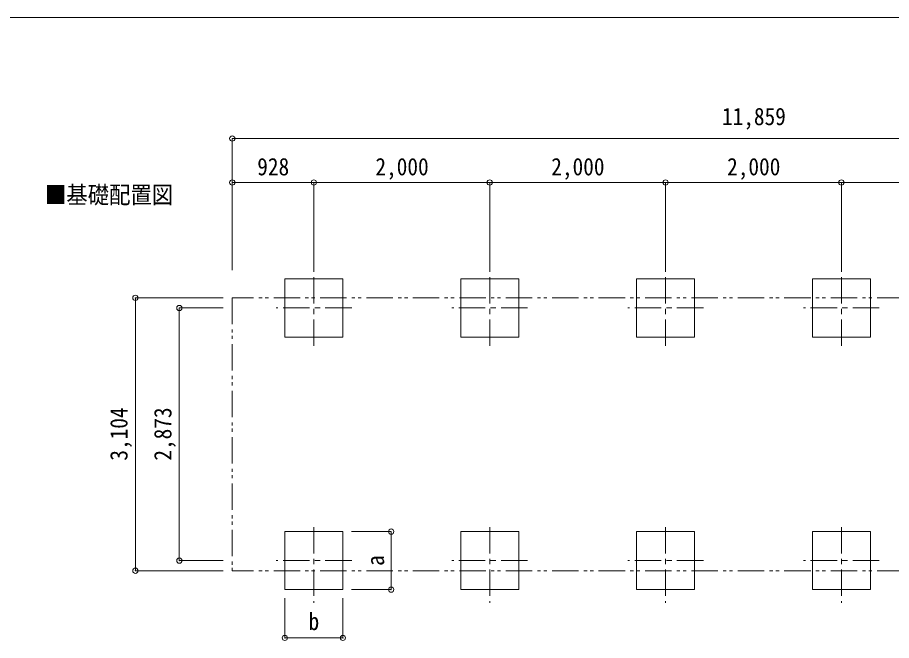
# Model space of a CAD drawing. Units: millimetres at full size, sheet at 1:60. Extents: x -16864 to 16864, y -11640 to 11640.
# Drawn here: x -3560 to 6382, y 4554 to 11640 of the extents above; entities that cross this region are included whole.
import ezdxf
from ezdxf.enums import TextEntityAlignment as Align

# ---------------------------------------------------------------- set-up
doc = ezdxf.new("R2010")
doc.units = ezdxf.units.MM
doc.header["$LTSCALE"] = 60
doc.header["$PDMODE"] = 32
doc.header["$PDSIZE"] = 60
doc.linetypes.add('CHAIN1', pattern=[8, 5, -1, 1, -1])
doc.linetypes.add('DOUBLE_CHAIN1', pattern=[8.8, 5, -1, 0.6, -0.6, 0.6, -1])
for name, color, linetype, lineweight in [('1-2', 134, 'Continuous', 9), ('1-8', 6, 'Continuous', 9), ('1-A', 4, 'CHAIN1', 9), ('F-0', 7, 'Continuous', 9)]:
    doc.layers.add(name, color=color, linetype=linetype, lineweight=lineweight)
doc.layers.add('1-7', color=7, linetype='Continuous')
doc.styles.add('ＭＳ ゴシック', font='')
doc.styles.get('ＭＳ ゴシック').set_extended_font_data('MS Gothic')

msp = doc.modelspace()

# ---------------------------------------------------------------- linework, layer by layer
at = {"layer": '1-2', "color": 6}
for p, q in [((10742.45, 10262.92), (-1116.55, 10262.92)), ((-188.55, 9762.92), (-1116.55, 9762.92)), ((1811.45, 9762.92), (-188.55, 9762.92)), ((3811.45, 9762.92), (1811.45, 9762.92)), ((5811.45, 9762.92), (3811.45, 9762.92)), ((7811.45, 9762.92), (5811.45, 9762.92))]:
    msp.add_line(p, q, dxfattribs=at)
at = {"layer": '1-8'}
for p, q in [((-1116.55, 8764.92), (-1116.55, 10262.92)), ((-188.55, 8764.92), (-188.55, 9762.92)), ((1811.45, 8764.92), (1811.45, 9762.92)), ((3811.45, 8764.92), (3811.45, 9762.92)), ((5811.45, 8764.92), (5811.45, 9762.92)), ((-2218.53, 8451.42), (-1218.89, 8451.42)), ((-2218.53, 5347.42), (-2218.53, 8451.42)), ((-1718.89, 8335.92), (-1218.89, 8335.92)), ((-1718.89, 5462.92), (-1718.89, 8335.92)), ((690.64, 5792.92), (240.64, 5792.92)), ((690.64, 5792.92), (690.64, 5132.92)), ((-1718.89, 5462.92), (-1218.89, 5462.92)), ((-2218.53, 5347.42), (-1218.89, 5347.42)), ((690.64, 5132.92), (240.64, 5132.92)), ((-518.41, 4583.92), (-518.41, 5033.92)), ((141.64, 4583.92), (141.64, 5033.92)), ((141.64, 4583.92), (-518.41, 4583.92))]:
    msp.add_line(p, q, dxfattribs=at)
for p in [(-1116.55, 10262.92), (-1116.55, 9762.92), (-188.55, 9762.92), (1811.45, 9762.92), (3811.45, 9762.92), (5811.45, 9762.92), (-2218.53, 8451.42), (-1718.89, 8335.92), (690.64, 5792.92), (-1718.89, 5462.92), (-2218.53, 5347.42), (690.64, 5132.92), (-518.41, 4583.92), (141.64, 4583.92)]:
    msp.add_point(p, dxfattribs=at)
at = {"layer": '1-A'}
for p, q in [((-188.41, 7905.92), (-188.41, 8765.92)), ((1811.59, 7905.92), (1811.59, 8765.92)), ((3811.59, 7905.92), (3811.59, 8765.92)), ((5811.59, 7905.92), (5811.59, 8765.92)), ((241.64, 8335.92), (-618.41, 8335.92)), ((2241.64, 8335.92), (1381.59, 8335.92)), ((4241.64, 8335.92), (3381.59, 8335.92)), ((6241.64, 8335.92), (5381.59, 8335.92)), ((-188.41, 5842.92), (-188.41, 4982.92)), ((1811.59, 5842.92), (1811.59, 4982.92)), ((3811.59, 5842.92), (3811.59, 4982.92)), ((5811.59, 5842.92), (5811.59, 4982.92)), ((241.64, 5462.92), (-618.41, 5462.92)), ((2241.64, 5462.92), (1381.59, 5462.92)), ((4241.64, 5462.92), (3381.59, 5462.92)), ((6241.64, 5462.92), (5381.59, 5462.92))]:
    msp.add_line(p, q, dxfattribs=at)
at = {"layer": '1-A', "color": 7, "linetype": 'DOUBLE_CHAIN1'}
for p, q in [((-1116.42, 8451.42), (-1116.42, 5347.42)), ((10742.45, 8451.42), (-1116.42, 8451.42))]:
    msp.add_line(p, q, dxfattribs=at)
at = {"layer": '1-A', "linetype": 'Continuous'}
for points in [[(-518.41, 8005.92), (141.64, 8005.92), (141.64, 8665.92), (-518.41, 8665.92)], [(1481.59, 8005.92), (2141.64, 8005.92), (2141.64, 8665.92), (1481.59, 8665.92)], [(3481.59, 8005.92), (4141.64, 8005.92), (4141.64, 8665.92), (3481.59, 8665.92)], [(5481.59, 8005.92), (6141.64, 8005.92), (6141.64, 8665.92), (5481.59, 8665.92)], [(-518.41, 5792.92), (141.64, 5792.92), (141.64, 5132.92), (-518.41, 5132.92)], [(1481.59, 5792.92), (2141.64, 5792.92), (2141.64, 5132.92), (1481.59, 5132.92)], [(3481.59, 5792.92), (4141.64, 5792.92), (4141.64, 5132.92), (3481.59, 5132.92)], [(5481.59, 5792.92), (6141.64, 5792.92), (6141.64, 5132.92), (5481.59, 5132.92)]]:
    msp.add_lwpolyline(points, close=True, dxfattribs=at)
at = {"layer": '1-A', "color": 7, "linetype": 'DOUBLE_CHAIN1'}
msp.add_lwpolyline([(10742.45, 8451.42), (10742.45, 5347.42), (-1116.42, 5347.42)], dxfattribs=at)
at = {"layer": 'F-0', "color": 5, "lineweight": 5}
msp.add_line((-16864.12, 11640), (16015.88, 11640), dxfattribs=at)

# ---------------------------------------------------------------- texts
at = {"layer": '1-7', "style": 'ＭＳ ゴシック', "width": 0.9}
msp.add_text('■基礎配置図', height=197.9, dxfattribs=at).set_placement((-3246.54, 9464.79), align=Align.BOTTOM_LEFT)
at = {"layer": '1-8', "color": 7, "style": 'ＭＳ ゴシック', "width": 0.9}
for s, p in [('11,859', (4452.95, 10355.92)), ('928', (-832.55, 9785.26)), ('2,000', (511.45, 9785.26)), ('2,000', (2511.45, 9785.26)), ('2,000', (4511.45, 9785.26)), ('b', (-248.39, 4613.38))]:
    msp.add_text(s, height=197.9, dxfattribs=at).set_placement(p, align=Align.BOTTOM_LEFT)
for s, p in [('3,104', (-2248.53, 6599.42)), ('2,873', (-1748.89, 6599.42)), ('a', (669.79, 5402.92))]:
    msp.add_text(s, height=197.9, rotation=90, dxfattribs=at).set_placement(p, align=Align.BOTTOM_LEFT)

doc.saveas('drawing.dxf')
